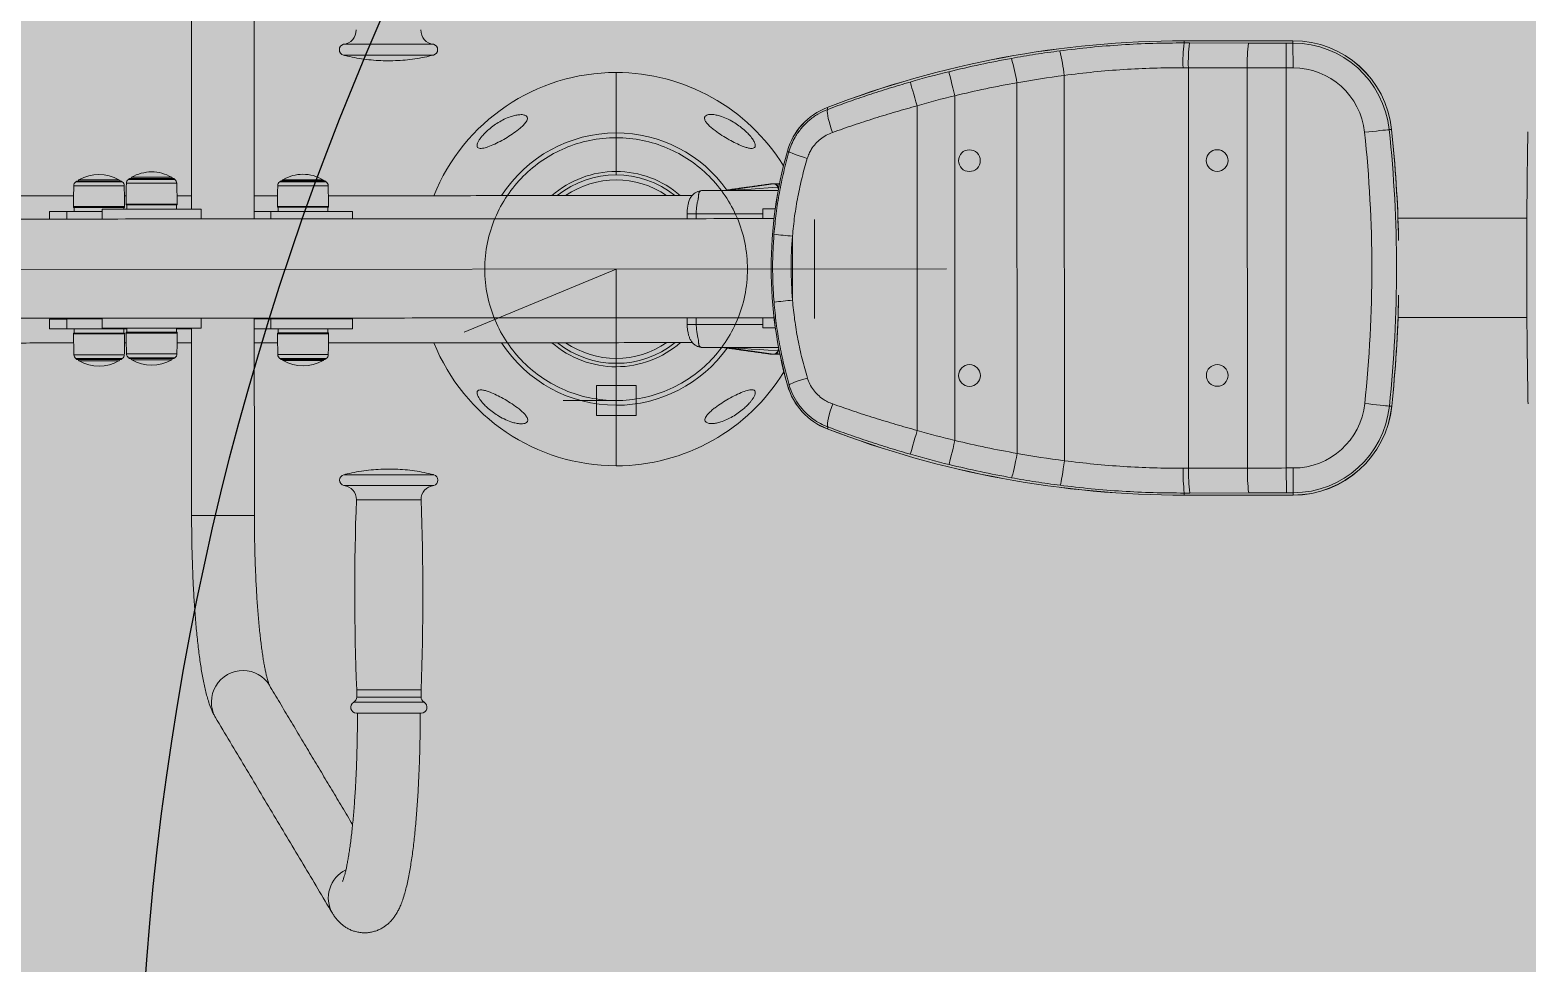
# Model space of a CAD drawing. Header units: millimetres. Extents: x 7964926 to 16080295, y -6277184 to -2986664.
# Drawn here: x 8009115 to 8010021, y -3081077 to -3080512 of the extents above; entities that cross this region are included whole.
import ezdxf

# ---------------------------------------------------------------- set-up
doc = ezdxf.new("R2010")
doc.units = ezdxf.units.MM
doc.header["$LTSCALE"] = 2000
doc.header["$MEASUREMENT"] = 0
doc.linetypes.add('160531_SATTVA BANDAPURA_base PLAN$0$160531_SATTVA BANDAPURA_base PLAN$0$CENTERX2', pattern=[20.32, 12.7, -2.54, 2.54, -2.54])
doc.linetypes.add('160531_SATTVA BANDAPURA_base PLAN$0$160531_SATTVA BANDAPURA_base PLAN$0$PHANTOM', pattern=[63.5, 31.75, -6.35, 6.35, -6.35, 6.35, -6.35])
doc.layers.add('L - paving', color=9, linetype='Continuous', lineweight=5)
doc.layers.add('L-HATCH', color=8, linetype='Continuous', lineweight=5)
doc.layers.add('L - proposed trees', color=74, linetype='Continuous')

# ---------------------------------------------------------------- blocks, each defined once
blk = doc.blocks.new('tree14 pp')
at = {"layer": 'L - proposed trees', "ltscale": 2000}
blk.add_circle((-1172.82, 1330.71), 1275.3, dxfattribs=at)
blk = doc.blocks.new('gym')
at = {"linetype": 'Continuous', "lineweight": 15}
for p, q in [((-2732.55, 136.54), (-2666.61, 136.58)), ((-2666.61, 136.54), (-2732.55, 136.5)), ((-2732.55, 136.5), (-2732.55, 136.54)), ((-2732.55, 135.22), (-2732.55, 136.5)), ((-2666.61, 136.54), (-2666.61, 136.58)), ((-2666.61, 135.11), (-2666.61, 136.54)), ((-3186.93, 134.42), (-3241.37, 134.39)), ((-3241.36, 127.83), (-3186.93, 127.86)), ((-2729.23, 135.21), (-2693.58, 135.13)), ((-2670.78, 135.11), (-2666.61, 135.11)), ((-2670.78, 135.11), (-2670.77, 120.14)), ((-2666.61, 135.11), (-2666.6, 120.14)), ((-2729.93, 120.24), (-2729.79, -122.19)), ((-2694.28, 120.16), (-2729.93, 120.24)), ((-2694.14, -122.07), (-2694.28, 120.16)), ((-2670.77, 120.14), (-2670.64, -122.02)), ((-2666.6, 120.14), (-2670.77, 120.14)), ((-3076.39, 80.72), (-3076.41, 117.34)), ((-3076.39, 80.72), (-3076.41, 117.34)), ((-2833.75, 111.13), (-2833.62, -113.2)), ((-2805.02, -117.61), (-2805.15, 115.58)), ((-2871.24, -105.38), (-2871.36, 103.27)), ((-2948.2, 95.02), (-2948.62, 96.12)), ((-2894.18, 97.18), (-2894.07, -99.31)), ((-2608.36, 82.73), (-2606.94, 82.88)), ((-2606.94, 82.88), (-2606.9, 82.89)), ((-3076.38, 57.42), (-3076.39, 80.72)), ((-3076.38, 57.42), (-3076.39, 80.72)), ((-2971.72, 69.43), (-2972.67, 69.7)), ((-3076.38, 57.42), (-3076.38, 55.34)), ((-3076.38, 55.34), (-3076.38, 57.42)), ((-3383.56, 48.76), (-3404.68, 48.74)), ((-3403.44, 51.13), (-3375.38, 51.14)), ((-3376.03, 51.59), (-3402.79, 51.58)), ((-3376.31, 51.68), (-3402.51, 51.66)), ((-3401.52, 52.38), (-3377.3, 52.39)), ((-3374.13, 48.76), (-3383.56, 48.76)), ((-3342.3, 50.28), (-3372.84, 50.26)), ((-3371.6, 52.65), (-3357.57, 52.65)), ((-3357.57, 53.1), (-3370.95, 53.1)), ((-3344.47, 53.2), (-3370.67, 53.18)), ((-3369.68, 53.9), (-3357.57, 53.9)), ((-3357.57, 53.9), (-3345.47, 53.91)), ((-3344.19, 53.11), (-3357.57, 53.1)), ((-3357.57, 52.65), (-3343.54, 52.66)), ((-3250.67, 48.83), (-3281.22, 48.81)), ((-3279.97, 51.2), (-3265.95, 51.21)), ((-3265.95, 51.65), (-3279.33, 51.65)), ((-3252.84, 51.75), (-3279.05, 51.73)), ((-3278.05, 52.45), (-3265.95, 52.45)), ((-3265.95, 52.45), (-3253.84, 52.46)), ((-3252.57, 51.66), (-3265.95, 51.65)), ((-3265.95, 51.21), (-3251.92, 51.21)), ((-3024.1, 45.87), (-2978.24, 45.89)), ((-3011.27, 45.91), (-3009.48, 45.91)), ((-3009.48, 45.91), (-2981.17, 49.85)), ((-2981.17, 49.85), (-2982.96, 49.85)), ((-2982.42, 49.89), (-2980.63, 49.89)), ((-2980.63, 49.89), (-2978.8, 49.89)), ((-2978.8, 49.89), (-2977.47, 49.89)), ((-2978.09, 47.89), (-2977.94, 47.51)), ((-2978.09, 47.89), (-2977.87, 47.89)), ((-3373.05, 37.68), (-3342.07, 37.69)), ((-3372.56, 37.17), (-3342.56, 37.18)), ((-3106.96, 42.82), (-3111.99, 42.82)), ((-3040.75, 42.86), (-3045.78, 42.85)), ((-3419.4, 33.14), (-3408.83, 33.15)), ((-3408.83, 33.15), (-3387.56, 33.16)), ((-3408.83, 33.15), (-3408.83, 28.65)), ((-3404.89, 36.16), (-3383.47, 36.17)), ((-3404.4, 35.65), (-3374.4, 35.67)), ((-3387.56, 34.66), (-3327.56, 34.69)), ((-3387.56, 34.66), (-3387.56, 28.66)), ((-3387.56, 28.66), (-3327.55, 28.69)), ((-3383.47, 36.17), (-3373.91, 36.18)), ((-3327.56, 34.69), (-3327.55, 28.69)), ((-3295.44, 33.21), (-3285.36, 33.22)), ((-3285.36, 33.22), (-3235.93, 33.24)), ((-3285.36, 33.22), (-3285.36, 28.72)), ((-3281.43, 36.23), (-3250.44, 36.25)), ((-3280.94, 35.72), (-3250.94, 35.74)), ((-2987.52, 31.88), (-3027.88, 31.86)), ((-2987.52, 34.88), (-2980.01, 34.89)), ((-2987.52, 34.88), (-2987.51, 28.88)), ((-2987.51, 28.88), (-2980.78, 28.89)), ((-2524.93, 29.14), (-2603.03, 29.1)), ((-2969.61, -20.52), (-2969.63, 18.3)), ((-3419.37, -31.87), (-3408.79, -31.86)), ((-3408.79, -31.86), (-3387.53, -31.85)), ((-3408.79, -31.86), (-3408.79, -37.86)), ((-3387.53, -31.35), (-3327.52, -31.31)), ((-3387.53, -31.35), (-3387.52, -37.35)), ((-3327.52, -31.31), (-3327.52, -37.32)), ((-3295.4, -31.8), (-3285.33, -31.79)), ((-3285.33, -31.79), (-3235.9, -31.76)), ((-3285.33, -31.79), (-3285.32, -37.79)), ((-3027.85, -35.15), (-2987.48, -35.12)), ((-2987.48, -31.12), (-2987.48, -37.12)), ((-2987.48, -31.12), (-2980.74, -31.12)), ((-2603, -30.91), (-2524.96, -30.86)), ((-3419.36, -37.87), (-3408.79, -37.86)), ((-3408.79, -37.86), (-3372.52, -37.84)), ((-3389.36, -40.86), (-3404.85, -40.87)), ((-3374.36, -40.34), (-3404.36, -40.36)), ((-3373.86, -40.85), (-3389.36, -40.86)), ((-3387.52, -37.35), (-3327.52, -37.32)), ((-3357.52, -40.34), (-3373.01, -40.35)), ((-3342.52, -39.82), (-3372.52, -39.84)), ((-3342.03, -40.33), (-3357.52, -40.34)), ((-3342.52, -37.82), (-3333.4, -37.82)), ((-3295.4, -37.8), (-3285.32, -37.79)), ((-3285.32, -37.79), (-3235.89, -37.76)), ((-3265.89, -40.79), (-3281.39, -40.8)), ((-3250.89, -40.27), (-3280.9, -40.29)), ((-3250.4, -40.78), (-3265.89, -40.79)), ((-2987.48, -37.12), (-2979.97, -37.12)), ((-3404.62, -53.45), (-3389.35, -53.45)), ((-3389.35, -53.45), (-3374.08, -53.44)), ((-3372.78, -52.94), (-3357.51, -52.93)), ((-3357.51, -52.93), (-3342.24, -52.92)), ((-3281.16, -53.38), (-3265.89, -53.38)), ((-3265.89, -53.38), (-3250.61, -53.37)), ((-3111.94, -46.19), (-3106.91, -46.19)), ((-3045.73, -46.16), (-3040.7, -46.15)), ((-2978, -49.12), (-3024.05, -49.15)), ((-3009.42, -49.17), (-3011.22, -49.18)), ((-2981.11, -53.08), (-3009.42, -49.17)), ((-2982.9, -53.09), (-2981.11, -53.08)), ((-2980.57, -53.12), (-2982.36, -53.12)), ((-2978.74, -53.12), (-2980.57, -53.12)), ((-2977.21, -53.12), (-2978.74, -53.12)), ((-2977.62, -51.12), (-2978.03, -51.12)), ((-3375.32, -55.82), (-3403.38, -55.84)), ((-3402.73, -56.28), (-3375.97, -56.27)), ((-3402.45, -56.37), (-3376.25, -56.35)), ((-3377.24, -57.07), (-3401.45, -57.08)), ((-3343.48, -55.3), (-3371.54, -55.32)), ((-3370.89, -55.77), (-3344.13, -55.75)), ((-3370.61, -55.85), (-3344.41, -55.84)), ((-3345.4, -56.55), (-3369.61, -56.57)), ((-3251.86, -55.75), (-3279.91, -55.77)), ((-3279.27, -56.22), (-3252.5, -56.2)), ((-3278.99, -56.3), (-3252.78, -56.29)), ((-3253.78, -57), (-3277.99, -57.01)), ((-3076.31, -58.68), (-3076.31, -60.76)), ((-3076.31, -60.76), (-3076.31, -58.68)), ((-3076.31, -60.76), (-3076.3, -84.06)), ((-3076.31, -60.76), (-3076.3, -84.06)), ((-2971.64, -71.65), (-2972.59, -71.93)), ((-3076.3, -84.06), (-3076.28, -120.68)), ((-3076.3, -84.06), (-3076.28, -120.68)), ((-2608.26, -84.55), (-2606.84, -84.69)), ((-2606.81, -84.7), (-2606.84, -84.69)), ((-2948.09, -97.22), (-2948.51, -98.31)), ((-3190.57, -126.07), (-3241.22, -126.1)), ((-3186.78, -126.07), (-3190.57, -126.07)), ((-2729.79, -122.19), (-2694.14, -122.07)), ((-2670.63, -136.99), (-2670.64, -122.02)), ((-2670.64, -122.02), (-2666.46, -122.02)), ((-2666.45, -136.99), (-2666.46, -122.02)), ((-3241.22, -132.66), (-3190.56, -132.63)), ((-3190.56, -132.63), (-3186.78, -132.63)), ((-3194.4, -141.31), (-3233.59, -141.33)), ((-2732.39, -137.17), (-2732.39, -138.45)), ((-2732.39, -138.45), (-2666.45, -138.42)), ((-2732.39, -138.49), (-2732.39, -138.45)), ((-2666.45, -138.45), (-2732.39, -138.49)), ((-2693.43, -137.04), (-2729.08, -137.16)), ((-2666.45, -136.99), (-2670.63, -136.99)), ((-2666.45, -136.99), (-2666.45, -138.42)), ((-2666.45, -138.45), (-2666.45, -138.42)), ((-3333.34, -150.83), (-3311.89, -150.82)), ((-3311.89, -150.82), (-3295.34, -150.81)), ((-3223.83, -256.22), (-3233.41, -256.22)), ((-3233.4, -260.64), (-3194.45, -260.62)), ((-3194.45, -256.2), (-3223.83, -256.22)), ((-3195.61, -263.74), (-3235.2, -263.76)), ((-3197.13, -270.43), (-3233.55, -270.45)), ((-3233.52, -270.45), (-3194.32, -270.43)), ((-3194.29, -270.43), (-3197.13, -270.43)), ((-3192.65, -263.74), (-3195.61, -263.74))]:
    blk.add_line(p, q, dxfattribs=at)
at = {"linetype": 'Continuous'}
for p, q in [((-2956.35, 28.4), (-2956.31, -31.61)), ((-3076.34, -1.67), (-3168.26, -39.8)), ((-3064.3, -72.17), (-3088.31, -72.18)), ((-3088.3, -90.19), (-3088.31, -72.18)), ((-3064.29, -90.17), (-3064.3, -72.17)), ((-3064.29, -90.17), (-3088.3, -90.19))]:
    blk.add_line(p, q, dxfattribs=at)
at = {"linetype": '160531_SATTVA BANDAPURA_base PLAN$0$160531_SATTVA BANDAPURA_base PLAN$0$PHANTOM', "lineweight": 0}
blk.add_line((-2876.32, -1.56), (-4476.5, -2.46), dxfattribs=at)
at = {"linetype": '160531_SATTVA BANDAPURA_base PLAN$0$160531_SATTVA BANDAPURA_base PLAN$0$CENTERX2'}
for p, q in [((-3076.34, -1.67), (-3076.29, -106.02)), ((-3076.3, -81.18), (-3108.36, -81.2))]:
    blk.add_line(p, q, dxfattribs=at)
at = {"linetype": 'Continuous', "lineweight": 15, "flags": 128}
for points in [[(-2894.18, 97.18), (-2894.88, 99.58), (-2895.55, 101.92), (-2896.19, 104.13), (-2896.77, 106.14), (-2897.28, 107.9), (-2897.7, 109.36), (-2898.02, 110.47), (-2898.24, 111.21), (-2898.34, 111.56)], [(-2871.36, 103.27), (-2871.95, 105.71), (-2872.53, 108.07), (-2873.08, 110.3), (-2873.58, 112.33), (-2874.02, 114.11), (-2874.38, 115.58), (-2874.66, 116.71), (-2874.84, 117.46), (-2874.93, 117.81)], [(-2945.36, 81.06), (-2946.15, 83.31), (-2946.85, 85.51), (-2947.45, 87.59), (-2947.93, 89.51), (-2948.27, 91.2), (-2948.47, 92.63), (-2948.53, 93.77), (-2948.44, 94.57), (-2948.2, 95.02)], [(-2608.36, 82.73), (-2608.72, 82.7), (-2609.49, 82.61), (-2610.64, 82.49), (-2612.15, 82.33), (-2613.97, 82.14), (-2616.05, 81.92), (-2618.33, 81.68), (-2620.76, 81.42), (-2623.25, 81.16)], [(-2960.63, 65.36), (-2962.85, 66.04), (-2964.92, 66.71), (-2966.8, 67.34), (-2968.42, 67.91), (-2969.76, 68.42), (-2970.77, 68.85), (-2971.43, 69.19), (-2971.72, 69.43)], [(-2977.74, -50.47), (-2977.86, -50.7), (-2978.03, -51.12)], [(-2960.55, -67.57), (-2962.77, -68.25), (-2964.84, -68.92), (-2966.72, -69.55), (-2968.34, -70.13), (-2969.68, -70.64), (-2970.69, -71.07), (-2971.35, -71.42), (-2971.64, -71.65)], [(-2945.27, -83.25), (-2946.05, -85.51), (-2946.75, -87.7), (-2947.35, -89.79), (-2947.82, -91.7), (-2948.17, -93.4), (-2948.37, -94.83), (-2948.42, -95.96), (-2948.33, -96.76), (-2948.09, -97.22)], [(-2608.26, -84.55), (-2608.62, -84.51), (-2609.39, -84.43), (-2610.55, -84.31), (-2612.06, -84.15), (-2613.88, -83.96), (-2615.96, -83.74), (-2618.24, -83.5), (-2620.66, -83.25), (-2623.15, -82.99)], [(-2894.07, -99.31), (-2894.76, -101.72), (-2895.44, -104.06), (-2896.07, -106.26), (-2896.65, -108.28), (-2897.15, -110.03), (-2897.57, -111.49), (-2897.89, -112.61), (-2898.11, -113.35), (-2898.21, -113.7)], [(-2871.24, -105.38), (-2871.83, -107.81), (-2872.41, -110.18), (-2872.96, -112.41), (-2873.45, -114.44), (-2873.89, -116.22), (-2874.25, -117.69), (-2874.52, -118.82), (-2874.71, -119.57), (-2874.79, -119.93)], [(-2833.62, -113.2), (-2834.08, -115.68), (-2834.54, -118.08), (-2835, -120.35), (-2835.43, -122.42), (-2835.84, -124.23), (-2836.2, -125.72), (-2836.51, -126.85), (-2836.76, -127.6), (-2836.94, -127.94)], [(-2805.02, -117.61), (-2805.35, -120.1), (-2805.69, -122.53), (-2806.03, -124.81), (-2806.36, -126.89), (-2806.68, -128.71), (-2806.97, -130.21), (-2807.22, -131.36), (-2807.43, -132.12), (-2807.59, -132.47)]]:
    blk.add_lwpolyline(points, dxfattribs=at)
at = {"linetype": '160531_SATTVA BANDAPURA_base PLAN$0$160531_SATTVA BANDAPURA_base PLAN$0$CENTERX2'}
blk.add_circle((-3076.34, -1.67), 79.51, dxfattribs=at)
at = {"linetype": 'Continuous'}
for centre in [(-2862.52, 63.96), (-2712.5, 64.04), (-2862.45, -66.06), (-2712.43, -65.97)]:
    blk.add_circle(centre, 6.58, dxfattribs=at)
at = {"linetype": 'Continuous', "lineweight": 15}
for centre, radius, start, end in [((-3242.14, 142.75), 8.4, 275.27826, 2.1672), ((-3186.17, 142.78), 8.4, 177.89734, 264.78628), ((-2732.21, -463.53), 600.07, 90.03227, 111.1415), ((-2732.21, -463.53), 600.03, 90.03227, 111.1415), ((-2666.57, 76.57), 60.01, 6.04387, 90.03227), ((-2666.57, 76.57), 59.97, 6.04387, 90.03227), ((-3240.53, 131.11), 3.38, 104.40489, 255.65965), ((-3187.77, 131.14), 3.38, 284.40489, 75.65965), ((-2901.35, 106.43), 96.63, 5.43196, 14.38155), ((-2629.18, 123.33), 104.05, 173.43854, 181.69892), ((-2634.82, 123.32), 95.16, 172.81824, 181.85347), ((-2599.19, 123.24), 95.14, 172.81728, 181.85444), ((-2666.57, 76.57), 58.54, 6.04387, 90.03227), ((-2930.36, 97.07), 97.62, 8.28296, 17.16171), ((-2666.57, 76.57), 43.57, 6.04387, 90.03227), ((-3076.34, -1.67), 119.01, 90.03227, 158.07287), ((-3076.34, -1.67), 119.01, 31.66817, 90.03227), ((-2732.21, -463.53), 598.61, 103.79318, 106.1125), ((-2732.21, -463.53), 583.63, 103.79318, 106.1125), ((-2934.21, 58.84), 40, 111.1415, 164.2269), ((-2934.21, 58.84), 39.97, 111.1415, 164.2269), ((-2942.05, 98.68), 7.05, 201.0406, 201.34371), ((-3402.55, -1.35), 798.63, 354.02068, 6.04387), ((-3402.55, -1.35), 800.05, 1.21206, 6.04387), ((-3402.55, -1.35), 800.09, 1.32907, 6.04387), ((-3076.34, -1.67), 82.39, 90.03227, 147.33846), ((-3076.34, -1.67), 82.39, 35.52744, 90.03227), ((-3402.55, -1.35), 783.65, 354.02068, 6.04387), ((-2722.47, -0.97), 260.03, 164.2269, 195.83764), ((-2722.47, -0.97), 259.99, 164.2269, 195.83764), ((-2963.71, 101.55), 33.08, 254.21152, 254.27622), ((-3389.4, 31.66), 24, 59.7442, 120.32034), ((-3357.56, 33.18), 24, 90.03227, 120.32034), ((-3357.56, 33.18), 24, 59.7442, 90.03227), ((-3265.93, 31.73), 24, 90.03227, 120.32034), ((-3265.93, 31.73), 24, 59.7442, 90.03227), ((-3076.34, -1.67), 59.09, 90.03227, 131.16624), ((-3076.34, -1.67), 57.01, 51.35714, 128.7074), ((-3076.34, -1.67), 59.09, 48.8983, 90.03227), ((-3401.68, 48.69), 3, 125.79123, 179.03227), ((-3389.4, 31.66), 24, 123.91168, 125.79123), ((-3402.51, 51.16), 0.5, 90.03227, 123.91168), ((-3401.01, 51.51), 1, 120.32034, 171.43525), ((-3377.81, 51.53), 1, 8.62929, 59.7442), ((-3376.31, 51.18), 0.5, 56.15286, 90.03227), ((-3389.4, 31.66), 24, 54.27331, 56.15286), ((-3377.13, 48.71), 3, 1.03227, 54.27331), ((-3369.84, 50.21), 3, 125.79123, 179.03227), ((-3357.56, 33.18), 24, 123.91168, 125.79123), ((-3370.67, 52.68), 0.5, 90.03227, 123.91168), ((-3369.17, 53.03), 1, 120.32034, 171.43525), ((-3345.97, 53.05), 1, 8.62929, 59.7442), ((-3344.47, 52.7), 0.5, 56.15286, 90.03227), ((-3357.56, 33.18), 24, 54.27331, 56.15286), ((-3345.3, 50.23), 3, 1.03227, 54.27331), ((-3278.22, 48.76), 3, 125.79123, 179.03227), ((-3265.93, 31.73), 24, 123.91168, 125.79123), ((-3279.05, 51.23), 0.5, 90.03227, 123.91168), ((-3277.55, 51.58), 1, 120.32034, 171.43525), ((-3254.34, 51.6), 1, 8.62929, 59.7442), ((-3252.84, 51.25), 0.5, 56.15286, 90.03227), ((-3265.93, 31.73), 24, 54.27331, 56.15286), ((-3253.67, 48.78), 3, 1.03227, 54.27331), ((-3076.34, -1.67), 54.01, 55.527, 124.53754), ((-3010.02, 49.79), 3.92, 270.04409, 277.94493), ((-3009.48, 43.48), 2.43, 83.4895, 90.02565), ((-3009, 46.79), 0.916, 257.60438, 269.99029), ((-2980.62, 45.97), 3.92, 90.04448, 97.94454), ((-2981.27, 47.03), 2.82, 17.34456, 87.88344), ((-2980.72, 47.16), 2.73, 15.5079, 88.08726), ((-2978.81, 47.4), 2.49, 59.45964, 89.80103), ((-2975.64, 48.8), 3.08, 197.51606, 218.36532), ((-3372.55, 37.67), 0.5, 179.03227, 270.03227), ((-3342.57, 37.68), 0.5, 270.03227, 1.03227), ((-3404.39, 36.15), 0.5, 179.03227, 270.03227), ((-3374.41, 36.17), 0.5, 270.03227, 1.03227), ((-3280.93, 36.22), 0.5, 179.03227, 270.03227), ((-3250.94, 36.24), 0.5, 270.03227, 1.03227), ((-2960.22, 160.02), 142.03, 261.67619, 266.20135), ((-3402.55, -1.35), 800.05, 354.02068, 358.85248), ((-2960.04, -162.23), 142.03, 93.86319, 98.38836), ((-3402.55, -1.35), 800.09, 354.02068, 358.73547), ((-3404.35, -40.86), 0.5, 90.03227, 181.03227), ((-3374.36, -40.84), 0.5, 359.03227, 90.03227), ((-3372.51, -40.34), 0.5, 90.03227, 181.03227), ((-3342.53, -40.32), 0.5, 359.03227, 90.03227), ((-3280.89, -40.79), 0.5, 90.03227, 181.03227), ((-3250.9, -40.77), 0.5, 359.03227, 90.03227), ((-3401.62, -53.4), 3, 181.03227, 234.27331), ((-3377.08, -53.39), 3, 305.79123, 359.03227), ((-3369.78, -52.88), 3, 181.03227, 234.27331), ((-3345.24, -52.87), 3, 305.79123, 359.03227), ((-3278.16, -53.33), 3, 181.03227, 234.27331), ((-3253.61, -53.32), 3, 305.79123, 359.03227), ((-3076.34, -1.67), 119.01, 201.99168, 270.03227), ((-3076.34, -1.67), 82.39, 212.72608, 270.03227), ((-3076.34, -1.67), 59.09, 228.8983, 270.03227), ((-3076.34, -1.67), 57.01, 231.35714, 308.7074), ((-3076.34, -1.67), 54.01, 235.527, 304.53754), ((-3076.34, -1.67), 59.09, 270.03227, 311.16624), ((-3076.34, -1.67), 82.39, 270.03227, 324.5371), ((-3009.96, -53.06), 3.92, 82.11961, 90.02045), ((-3009.42, -46.74), 2.43, 270.0389, 276.57505), ((-3008.95, -50.05), 0.916, 90.07425, 102.46016), ((-2981.21, -50.27), 2.82, 272.1811, 342.71998), ((-2980.57, -49.2), 3.92, 262.12, 270.02006), ((-2980.66, -50.39), 2.73, 271.97728, 344.55664), ((-2978.75, -50.62), 2.5, 270.31312, 305.3396), ((-2975.63, -52), 3.03, 137.00061, 162.72128), ((-3389.36, -36.35), 24, 234.27331, 236.15286), ((-3402.45, -55.87), 0.5, 236.15286, 270.03227), ((-3400.95, -56.22), 1, 188.62929, 239.7442), ((-3389.36, -36.35), 24, 239.7442, 300.32034), ((-3377.75, -56.21), 1, 300.32034, 351.43525), ((-3376.25, -55.85), 0.5, 270.03227, 303.91168), ((-3389.36, -36.35), 24, 303.91168, 305.79123), ((-3357.52, -35.83), 24, 234.27331, 236.15286), ((-3370.61, -55.35), 0.5, 236.15286, 270.03227), ((-3369.11, -55.7), 1, 188.62929, 239.7442), ((-3357.52, -35.83), 24, 239.7442, 300.32034), ((-3345.91, -55.69), 1, 300.32034, 351.43525), ((-3344.41, -55.34), 0.5, 270.03227, 303.91168), ((-3357.52, -35.83), 24, 303.91168, 305.79123), ((-3265.9, -36.28), 24, 234.27331, 236.15286), ((-3278.99, -55.8), 0.5, 236.15286, 270.03227), ((-3277.49, -56.15), 1, 188.62929, 239.7442), ((-3265.9, -36.28), 24, 239.7442, 300.32034), ((-3254.28, -56.14), 1, 300.32034, 351.43525), ((-3252.78, -55.79), 0.5, 270.03227, 303.91168), ((-3265.9, -36.28), 24, 303.91168, 305.79123), ((-3076.34, -1.67), 119.01, 270.03227, 328.5583), ((-2963.59, -103.76), 33.08, 105.78833, 105.85302), ((-2934.14, -61.02), 40, 195.83764, 248.92304), ((-2934.14, -61.02), 39.97, 195.83764, 248.92304), ((-2666.49, -78.45), 43.57, 270.03227, 354.02068), ((-2666.49, -78.45), 58.54, 270.03227, 354.02068), ((-2666.49, -78.45), 59.97, 270.03227, 354.02068), ((-2666.49, -78.45), 60.01, 270.03227, 354.02068), ((-2941.94, -100.87), 7.05, 158.72083, 159.02394), ((-2732.73, 461.58), 600.07, 248.92304, 270.03227), ((-2732.73, 461.58), 600.03, 248.92304, 270.03227), ((-2732.73, 461.58), 583.63, 253.95204, 256.27136), ((-2732.73, 461.58), 598.61, 253.95204, 256.27136), ((-3240.38, -129.38), 3.38, 104.40489, 255.65965), ((-3187.62, -129.35), 3.38, 284.40489, 75.65965), ((-2636.11, -125.48), 96.99, 178.0644, 186.92723), ((-2634.68, -125.16), 95.16, 178.21107, 187.2463), ((-2599.05, -125.04), 95.14, 178.21012, 187.24724), ((-3241.98, -141.02), 8.4, 357.89734, 84.78628), ((-3186.01, -140.99), 8.4, 95.27826, 182.1672), ((-1732.48, -196.44), 1502.11, 177.89734, 182.28078), ((-4695.44, -198.11), 1502.11, 357.78376, 2.1672), ((-3302.36, -263.67), 19, 89.19721, 209.41443), ((-3301.94, -262.97), 18.3, 31.1679, 90.47186), ((-3237, -260.65), 3.6, 300.08751, 0.03227), ((-3190.85, -260.62), 3.6, 180.03227, 239.97703), ((-3233.4, -266.87), 3.59, 120.08751, 267.65385), ((-3233.52, -269.85), 0.6, 267.65385, 270.03227), ((-3194.32, -269.83), 0.6, 270.03227, 272.41069), ((-3194.44, -266.85), 3.59, 272.41069, 59.97703), ((-3231.8, -382.14), 18.78, 115.98371, 209.86276)]:
    blk.add_arc(centre, radius, start, end, dxfattribs=at)
for centre, major_axis, ratio, start_param, end_param in [((-2767.52, 85.39), (-815.09, -0.46), 0.061163, 4.665365, 4.669431), ((-2670.8, 164.78), (-485.06, -0.27), 0.061163, 1.523772, 1.570796), ((-2767.51, 70.42), (-800.09, -0.45), 0.062309, 4.665365, 4.669431), ((-2670.79, 149.81), (-500.06, -0.28), 0.059328, 1.523772, 1.570796), ((-2729.82, -463.53), (-583.98, -0.33), 0.999996, 4.841173, 4.890744), ((-2966.43, 48.9), (-43.36, -3.01), 0.004269, 0.164795, 1.286522), ((-2730.06, -0.97), (-240.34, -0.14), 0.999874, 6.202323, 6.364047), ((-2966.37, -52.11), (-43.36, 2.96), 0.004269, 4.996664, 6.11839), ((-2730.34, 461.58), (-583.98, -0.33), 0.999996, 1.392441, 1.442013), ((-2767.43, -72.41), (-800.09, -0.45), 0.062309, 1.613754, 1.61782), ((-2670.62, -151.69), (-500.06, -0.28), 0.059328, 4.712389, 4.759413), ((-2767.42, -87.39), (-815.09, -0.46), 0.061163, 1.613754, 1.61782), ((-2670.61, -166.66), (-485.06, -0.27), 0.061163, 4.712389, 4.759413)]:
    blk.add_ellipse(centre, major_axis=major_axis, ratio=ratio, start_param=start_param, end_param=end_param, dxfattribs=at)
for points in [[(-3333.51, 149.2), (-3333.45, 34.69)], [(-3295.44, 28.71), (-3295.51, 149.22)], [(-3404.68, 48.74), (-3404.89, 36.16)], [(-3373.91, 36.18), (-3374.13, 48.76)], [(-3372.84, 50.26), (-3373.05, 37.68)], [(-3342.07, 37.69), (-3342.3, 50.28)], [(-3281.22, 48.81), (-3281.43, 36.23)], [(-3250.44, 36.25), (-3250.67, 48.83)], [(-3011.27, 45.91), (-3011.62, 45.89)], [(-2983.29, 49.83), (-3011.6, 45.89)], [(-2982.56, 49.89), (-2982.71, 49.87)], [(-2978.58, 47.88), (-2978.09, 47.89)], [(-3404.78, 42.65), (-3546.38, 42.57)], [(-3372.97, 42.67), (-3374.03, 42.67)], [(-3372.56, 37.17), (-3372.56, 34.67)], [(-3342.56, 34.68), (-3342.56, 37.18)], [(-3333.45, 42.69), (-3342.16, 42.69)], [(-3281.32, 42.72), (-3295.45, 42.71)], [(-3030.37, 42.86), (-3250.56, 42.74)], [(-2980.78, 28.89), (-3565.11, 28.56)], [(-3419.4, 33.14), (-3419.4, 28.64)], [(-3404.4, 35.65), (-3404.4, 33.15)], [(-3374.4, 34.67), (-3374.4, 35.67)], [(-3280.94, 35.72), (-3280.94, 33.22)], [(-3250.93, 33.24), (-3250.94, 35.74)], [(-3235.93, 28.74), (-3235.93, 33.24)], [(-3033.45, 31.86), (-3033.44, 28.86)], [(-3027.88, 31.86), (-3027.88, 28.86)], [(-3565.07, -31.45), (-2980.74, -31.12)], [(-3419.37, -31.87), (-3419.36, -37.87)], [(-3401.86, -31.36), (-3401.86, -31.86)], [(-3295.34, -150.81), (-3295.4, -31.3)], [(-3278.4, -31.29), (-3278.4, -31.79)], [(-3253.4, -31.77), (-3253.4, -31.27)], [(-3235.89, -37.76), (-3235.9, -31.76)], [(-3033.41, -31.15), (-3033.41, -35.2)], [(-3027.85, -31.15), (-3027.85, -35.15)], [(-3404.85, -40.87), (-3404.62, -53.45)], [(-3404.36, -37.86), (-3404.36, -40.36)], [(-3374.36, -40.34), (-3374.36, -37.84)], [(-3374.08, -53.44), (-3373.86, -40.85)], [(-3373.01, -40.35), (-3372.78, -52.94)], [(-3372.52, -37.34), (-3372.52, -39.84)], [(-3342.52, -39.82), (-3342.52, -37.32)], [(-3342.24, -52.92), (-3342.03, -40.33)], [(-3333.4, -37.32), (-3333.34, -150.83)], [(-3281.39, -40.8), (-3281.16, -53.38)], [(-3280.9, -37.79), (-3280.9, -40.29)], [(-3250.89, -40.27), (-3250.89, -37.77)], [(-3250.61, -53.37), (-3250.4, -40.78)], [(-3546.31, -46.44), (-3404.75, -46.36)], [(-3373.96, -46.34), (-3372.9, -46.34)], [(-3342.13, -46.32), (-3333.4, -46.32)], [(-3295.4, -46.3), (-3281.29, -46.29)], [(-3250.49, -46.27), (-3030.13, -46.15)], [(-3025.18, -48.94), (-3024.05, -49.15)], [(-3011.56, -49.15), (-3011.22, -49.18)], [(-3011.55, -49.15), (-2983.23, -53.06)], [(-2983.02, -53.06), (-2982.5, -53.12)], [(-2978.03, -51.12), (-2978.52, -51.1)], [(-3235.89, -337.81), (-3286.29, -253.5)], [(-3233.41, -256.22), (-3233.4, -260.64)], [(-3194.45, -260.62), (-3194.45, -256.2)], [(-3318.91, -273), (-3248.08, -391.48)]]:
    blk.add_open_spline(points, degree=1, dxfattribs=at)
for points, knots in [([(-3241.3, 127.85), (-3240.53, 127.65), (-3237.9, 126.94), (-3233.31, 126.05), (-3227.54, 125.17), (-3221.71, 124.62), (-3215.85, 124.37), (-3209.97, 124.44), (-3204.08, 124.83), (-3198.21, 125.54), (-3192.52, 126.51), (-3188.82, 127.41), (-3187.05, 127.84)], [0, 0, 0, 0, 0.043189, 0.149305, 0.255715, 0.362416, 0.469407, 0.576689, 0.684264, 0.792136, 0.900314, 1, 1, 1, 1]), ([(-2837.08, 125.87), (-2832.21, 126.72), (-2822.45, 128.42), (-2812.65, 129.76), (-2807.74, 130.43)], [0, 0, 0, 0, 0.499846, 1, 1, 1, 1]), ([(-2807.74, 130.43), (-2801.53, 131.18), (-2789.09, 132.68), (-2770.31, 134.14), (-2751.45, 135.08), (-2738.85, 135.17), (-2732.55, 135.22)], [0, 0, 0, 0, 0.249223, 0.498445, 0.749223, 1, 1, 1, 1]), ([(-2874.93, 117.81), (-2868.65, 119.3), (-2856.09, 122.28), (-2843.42, 124.68), (-2837.08, 125.87)], [0, 0, 0, 0, 0.499634, 1, 1, 1, 1]), ([(-2733.18, 120.25), (-2739.17, 120.2), (-2751.16, 120.11), (-2769.17, 119.21), (-2787.19, 117.78), (-2799.16, 116.31), (-2805.15, 115.58)], [0, 0, 0, 0, 0.249187, 0.498374, 0.749187, 1, 1, 1, 1]), ([(-2948.2, 95.02), (-2944.13, 96.53), (-2936, 99.53), (-2923.59, 103.77), (-2911.04, 107.82), (-2902.57, 110.31), (-2898.34, 111.56)], [0, 0, 0, 0, 0.2490507, 0.498098, 0.7490505, 1, 1, 1, 1]), ([(-2833.75, 111.13), (-2840.04, 109.97), (-2852.63, 107.63), (-2865.11, 104.73), (-2871.36, 103.27)], [0, 0, 0, 0, 0.499634, 1, 1, 1, 1]), ([(-3130.53, 90.81), (-3130.34, 90.53), (-3129.95, 89.96), (-3130.11, 88.75), (-3130.89, 87.22), (-3132.32, 85.52), (-3134.23, 83.76), (-3136.85, 81.67), (-3140.26, 79.31), (-3144.5, 76.76), (-3148.82, 74.45), (-3152.91, 72.63), (-3155.98, 71.63), (-3158.01, 71.32), (-3159.36, 71.39), (-3160.35, 71.93), (-3160.68, 73.05), (-3160.32, 74.58), (-3159.51, 76.14), (-3158.49, 77.63), (-3157.21, 79.23), (-3155.54, 81), (-3153.16, 83.19), (-3150.25, 85.45), (-3146.81, 87.66), (-3143.27, 89.48), (-3140, 90.75), (-3137.09, 91.53), (-3134.48, 91.87), (-3132.06, 91.82), (-3131, 91.11), (-3130.53, 90.81)], [0, 0, 0, 0, 0.020147, 0.040398, 0.058496, 0.089266, 0.117335, 0.145473, 0.199147, 0.252901, 0.310279, 0.367541, 0.417036, 0.442169, 0.467219, 0.494257, 0.521474, 0.545557, 0.570025, 0.589714, 0.609438, 0.639412, 0.669442, 0.715298, 0.761219, 0.808974, 0.856724, 0.892204, 0.92764, 0.968361, 1, 1, 1, 1]), ([(-3022.61, 90.62), (-3022.29, 90.95), (-3021.73, 91.53), (-3020.4, 91.86), (-3018.73, 92), (-3016.49, 91.79), (-3013.27, 91.03), (-3009.51, 89.61), (-3005.59, 87.55), (-3002.04, 85.2), (-2999.31, 83.03), (-2997.12, 80.99), (-2995.19, 78.95), (-2993.48, 76.73), (-2992.32, 74.51), (-2992.02, 72.9), (-2992.46, 71.89), (-2993.35, 71.45), (-2994.44, 71.36), (-2995.86, 71.5), (-2997.71, 71.96), (-3000.47, 72.94), (-3003.91, 74.48), (-3008.06, 76.67), (-3012.3, 79.19), (-3015.86, 81.63), (-3018.59, 83.77), (-3020.44, 85.47), (-3021.96, 87.22), (-3022.82, 88.8), (-3022.93, 89.95), (-3022.71, 90.42), (-3022.61, 90.62)], [0, 0, 0, 0, 0.026944, 0.04749, 0.068085, 0.10572, 0.143432, 0.199258, 0.255094, 0.298993, 0.34283, 0.369477, 0.396089, 0.434807, 0.463239, 0.491888, 0.516166, 0.540527, 0.560447, 0.580403, 0.612203, 0.644068, 0.696646, 0.749305, 0.804839, 0.860291, 0.88923, 0.918094, 0.943582, 0.969332, 0.987453, 1, 1, 1, 1]), ([(-2971.72, 69.43), (-2971.23, 70.95), (-2970.24, 73.99), (-2967.79, 78.8), (-2964.34, 83.77), (-2959.68, 88.44), (-2954.28, 92.36), (-2950.25, 94.13), (-2948.2, 95.02)], [0, 0, 0, 0, 0.131973, 0.266026, 0.446975, 0.633317, 0.814017, 1, 1, 1, 1]), ([(-2894.18, 97.18), (-2898.49, 95.97), (-2907.11, 93.56), (-2919.95, 89.62), (-2932.73, 85.48), (-2941.15, 82.53), (-2945.36, 81.06)], [0, 0, 0, 0, 0.248998, 0.498, 0.748999, 1, 1, 1, 1]), ([(-2945.36, 81.06), (-2946.64, 80.53), (-2949.24, 79.47), (-2952.72, 77.11), (-2955.78, 74.22), (-2958.03, 71.19), (-2959.65, 68.19), (-2960.3, 66.31), (-2960.63, 65.36)], [0, 0, 0, 0, 0.183671, 0.372316, 0.552864, 0.738803, 0.86829, 1, 1, 1, 1]), ([(-2524.42, 81.49), (-2524.46, 78.73), (-2524.6, 70.74), (-2524.79, 57.49), (-2524.95, 41.74), (-2525.07, 25.97), (-2525.12, 10.18), (-2525.12, -5.6), (-2525.07, -21.39), (-2524.96, -37.16), (-2524.8, -52.93), (-2524.59, -68.28), (-2524.41, -78.36), (-2524.32, -83.2)], [0, 0, 0, 0, 0.050356, 0.146036, 0.241715, 0.337392, 0.43307, 0.528746, 0.624423, 0.7201, 0.815777, 0.911455, 1, 1, 1, 1]), ([(-2980.79, 19.49), (-2980.39, 23.69), (-2979.59, 32.09), (-2977.6, 44.63), (-2975.06, 57.11), (-2972.83, 65.32), (-2971.72, 69.43)], [0, 0, 0, 0, 0.248711, 0.497424, 0.748711, 1, 1, 1, 1]), ([(-2960.63, 65.36), (-2961.72, 61.54), (-2963.9, 53.9), (-2966.43, 42.18), (-2968.43, 30.32), (-2969.23, 22.31), (-2969.63, 18.3)], [0, 0, 0, 0, 0.24859, 0.497177, 0.74859, 1, 1, 1, 1]), ([(-3025.23, 45.66), (-3025.82, 45.55), (-3026.95, 45.33), (-3028.47, 44.56), (-3029.71, 43.62), (-3030.91, 42.33), (-3031.81, 40.84), (-3032.35, 39.36), (-3032.63, 38.19), (-3032.78, 37.3), (-3032.93, 36.41), (-3033.11, 35.42), (-3033.36, 33.92), (-3033.41, 32.64), (-3033.44, 31.86)], [0, 0, 0, 0, 0.100542, 0.194662, 0.28164, 0.360237, 0.488516, 0.573012, 0.625755, 0.689987, 0.730801, 0.78547, 0.869809, 1, 1, 1, 1]), ([(-3025.23, 45.66), (-3025.36, 45.59), (-3025.62, 45.45), (-3025.94, 45.12), (-3026.19, 44.68), (-3026.34, 44.12), (-3026.43, 43.49), (-3026.47, 42.88), (-3026.5, 42.26), (-3026.57, 41.6), (-3026.69, 40.8), (-3026.88, 39.93), (-3027.09, 38.94), (-3027.4, 37.38), (-3027.78, 35.02), (-3027.85, 32.98), (-3027.88, 31.86)], [0, 0, 0, 0, 0.052858, 0.110143, 0.177138, 0.245247, 0.316115, 0.376326, 0.415863, 0.473453, 0.527976, 0.579536, 0.637571, 0.702269, 0.837597, 1, 1, 1, 1]), ([(-3024.1, 45.87), (-3024.31, 45.86), (-3024.74, 45.84), (-3025.07, 45.72), (-3025.23, 45.66)], [0, 0, 0, 0, 0.497167, 1, 1, 1, 1]), ([(-2982.96, 49.85), (-2988.25, 49.12), (-2997.68, 47.8), (-3007.12, 46.49), (-3011.27, 45.91)], [0, 0, 0, 0, 0.56, 1, 1, 1, 1]), ([(-2982.42, 49.89), (-2982.47, 49.89), (-2982.65, 49.87), (-2982.83, 49.86), (-2982.96, 49.85)], [0, 0, 0, 0, 0.250913, 1, 1, 1, 1]), ([(-3033.4, 31.86), (-3033.41, 31.86), (-3033.46, 31.86), (-3033.09, 31.86), (-3032.3, 31.86), (-3031.1, 31.86), (-3029.64, 31.86), (-3028.46, 31.86), (-3027.88, 31.86)], [0, 0, 0, 0, 0.070459, 0.262425, 0.45439, 0.643149, 0.825801, 1, 1, 1, 1]), ([(-2980.76, -21.72), (-2981.08, -16.72), (-2981.72, -6.72), (-2981.62, 7.04), (-2981.04, 15.77), (-2980.79, 19.49)], [0, 0, 0, 0, 0.3638881, 0.7291181, 1, 1, 1, 1]), ([(-2971.64, -71.65), (-2972.74, -67.59), (-2974.96, -59.46), (-2977.51, -47.03), (-2979.54, -34.45), (-2980.36, -25.96), (-2980.76, -21.72)], [0, 0, 0, 0, 0.248723, 0.497444, 0.748722, 1, 1, 1, 1]), ([(-2969.61, -20.52), (-2969.21, -24.48), (-2968.41, -32.4), (-2966.41, -44.22), (-2963.88, -55.98), (-2961.66, -63.71), (-2960.55, -67.57)], [0, 0, 0, 0, 0.248571, 0.497144, 0.748571, 1, 1, 1, 1]), ([(-3033.41, -35.15), (-3033.37, -35.96), (-3033.32, -37.38), (-3032.99, -39.19), (-3032.65, -40.83), (-3032.22, -42.48), (-3031.48, -44.27), (-3030.42, -45.96), (-3028.99, -47.41), (-3027.22, -48.51), (-3025.86, -48.8), (-3025.18, -48.94)], [0, 0, 0, 0, 0.138161, 0.2401, 0.31693, 0.422704, 0.531601, 0.644529, 0.761341, 0.8799, 1, 1, 1, 1]), ([(-3033.36, -35.15), (-3033.37, -35.15), (-3033.42, -35.15), (-3033.05, -35.15), (-3032.26, -35.15), (-3031.07, -35.15), (-3029.6, -35.15), (-3028.42, -35.15), (-3027.85, -35.15)], [0, 0, 0, 0, 0.070459, 0.262425, 0.45439, 0.643149, 0.825801, 1, 1, 1, 1]), ([(-3027.85, -35.15), (-3027.81, -36.27), (-3027.76, -37.88), (-3027.49, -39.84), (-3027.27, -41.12), (-3027.03, -42.26), (-3026.81, -43.25), (-3026.63, -44.11), (-3026.52, -44.89), (-3026.45, -45.57), (-3026.41, -46.19), (-3026.37, -46.77), (-3026.31, -47.26), (-3026.21, -47.71), (-3026.07, -48.08), (-3025.86, -48.43), (-3025.57, -48.73), (-3025.31, -48.87), (-3025.18, -48.94)], [0, 0, 0, 0, 0.162876, 0.23454, 0.299634, 0.365369, 0.423402, 0.473934, 0.527126, 0.585026, 0.629979, 0.684983, 0.74721, 0.785367, 0.839404, 0.890573, 0.947139, 1, 1, 1, 1]), ([(-3011.22, -49.18), (-3005.93, -49.91), (-2996.49, -51.21), (-2987.06, -52.51), (-2982.9, -53.09)], [0, 0, 0, 0, 0.56, 1, 1, 1, 1]), ([(-3009.15, -49.16), (-3009.37, -49.15), (-3009.64, -49.14), (-3009.91, -49.14), (-3009.96, -49.14), (-3009.96, -49.14)], [0, 0, 0, 0, 0.825361, 0.977381, 1, 1, 1, 1]), ([(-2982.9, -53.09), (-2982.77, -53.09), (-2982.59, -53.11), (-2982.41, -53.12), (-2982.36, -53.12)], [0, 0, 0, 0, 0.749087, 1, 1, 1, 1]), ([(-2948.09, -97.22), (-2949.66, -96.56), (-2952.81, -95.23), (-2957.49, -92.25), (-2962.08, -88.34), (-2966.19, -83.4), (-2969.54, -77.81), (-2970.93, -73.73), (-2971.64, -71.65)], [0, 0, 0, 0, 0.141385, 0.285246, 0.461177, 0.642008, 0.818477, 1, 1, 1, 1]), ([(-2960.55, -67.57), (-2960.11, -68.82), (-2959.2, -71.35), (-2957.04, -74.76), (-2954.35, -77.82), (-2951.38, -80.2), (-2948.33, -82.03), (-2946.29, -82.84), (-2945.27, -83.25)], [0, 0, 0, 0, 0.173399, 0.352276, 0.528609, 0.709895, 0.853772, 1, 1, 1, 1]), ([(-3130.07, -93.96), (-3130.39, -94.29), (-3130.96, -94.87), (-3132.29, -95.2), (-3133.96, -95.34), (-3136.2, -95.13), (-3139.42, -94.37), (-3143.17, -92.95), (-3147.1, -90.89), (-3150.65, -88.54), (-3153.38, -86.37), (-3155.57, -84.33), (-3157.5, -82.29), (-3159.2, -80.07), (-3160.37, -77.85), (-3160.67, -76.24), (-3160.22, -75.23), (-3159.34, -74.79), (-3158.24, -74.7), (-3156.83, -74.84), (-3154.98, -75.3), (-3152.22, -76.28), (-3148.77, -77.82), (-3144.63, -80.01), (-3140.39, -82.53), (-3136.83, -84.97), (-3134.1, -87.11), (-3132.25, -88.81), (-3130.73, -90.56), (-3129.87, -92.13), (-3129.76, -93.29), (-3129.98, -93.76), (-3130.07, -93.96)], [0, 0, 0, 0, 0.026944, 0.04749, 0.068084, 0.10572, 0.143432, 0.199258, 0.255094, 0.298993, 0.34283, 0.369477, 0.396089, 0.434807, 0.463239, 0.491888, 0.516166, 0.540527, 0.560447, 0.580403, 0.612203, 0.644068, 0.696646, 0.749305, 0.804839, 0.860291, 0.88923, 0.918093, 0.943582, 0.969332, 0.987453, 1, 1, 1, 1]), ([(-3022.15, -94.15), (-3022.35, -93.87), (-3022.73, -93.3), (-3022.58, -92.09), (-3021.8, -90.56), (-3020.37, -88.86), (-3018.46, -87.1), (-3015.84, -85.01), (-3012.42, -82.65), (-3008.18, -80.1), (-3003.87, -77.79), (-2999.78, -75.97), (-2996.71, -74.97), (-2994.68, -74.66), (-2993.33, -74.73), (-2992.34, -75.27), (-2992, -76.39), (-2992.37, -77.91), (-2993.18, -79.47), (-2994.19, -80.97), (-2995.48, -82.57), (-2997.14, -84.34), (-2999.53, -86.53), (-3002.43, -88.79), (-3005.88, -91), (-3009.42, -92.82), (-3012.69, -94.09), (-3015.6, -94.87), (-3018.21, -95.21), (-3020.63, -95.15), (-3021.69, -94.45), (-3022.15, -94.15)], [0, 0, 0, 0, 0.020147, 0.040398, 0.058496, 0.089266, 0.117335, 0.145473, 0.199147, 0.252901, 0.310279, 0.367541, 0.417036, 0.442169, 0.467218, 0.494257, 0.521474, 0.545557, 0.570025, 0.589714, 0.609438, 0.639412, 0.669442, 0.715298, 0.761219, 0.808974, 0.856724, 0.892205, 0.92764, 0.968361, 1, 1, 1, 1]), ([(-2945.27, -83.25), (-2941.09, -84.71), (-2932.74, -87.63), (-2919.99, -91.74), (-2907.1, -95.67), (-2898.41, -98.1), (-2894.07, -99.31)], [0, 0, 0, 0, 0.249018, 0.498032, 0.749017, 1, 1, 1, 1]), ([(-2898.21, -113.7), (-2902.41, -112.47), (-2910.82, -110), (-2923.34, -105.98), (-2935.8, -101.75), (-2943.99, -98.73), (-2948.09, -97.22)], [0, 0, 0, 0, 0.2490314, 0.4980647, 0.7490313, 1, 1, 1, 1]), ([(-2871.24, -105.38), (-2865, -106.83), (-2852.52, -109.72), (-2839.93, -112.04), (-2833.62, -113.2)], [0, 0, 0, 0, 0.499636, 1, 1, 1, 1]), ([(-2805.02, -117.61), (-2799.07, -118.33), (-2787.17, -119.78), (-2769.19, -121.19), (-2751.14, -122.08), (-2739.08, -122.16), (-2733.04, -122.2)], [0, 0, 0, 0, 0.249189, 0.498378, 0.749188, 1, 1, 1, 1]), ([(-3186.93, -126.03), (-3188.8, -125.59), (-3192.56, -124.69), (-3198.32, -123.72), (-3204.16, -123.04), (-3210.03, -122.67), (-3215.91, -122.62), (-3221.79, -122.88), (-3227.66, -123.46), (-3233.49, -124.37), (-3237.96, -125.25), (-3240.45, -125.93), (-3241.05, -126.09)], [0, 0, 0, 0, 0.105166, 0.212489, 0.319898, 0.427391, 0.534966, 0.64262, 0.750356, 0.858175, 0.966081, 1, 1, 1, 1]), ([(-2836.94, -127.94), (-2843.27, -126.75), (-2855.95, -124.38), (-2868.51, -121.41), (-2874.79, -119.93)], [0, 0, 0, 0, 0.499634, 1, 1, 1, 1]), ([(-2807.59, -132.47), (-2812.5, -131.8), (-2822.31, -130.48), (-2832.06, -128.79), (-2836.94, -127.94)], [0, 0, 0, 0, 0.4998468, 1, 1, 1, 1]), ([(-2732.39, -137.17), (-2738.65, -137.13), (-2751.18, -137.06), (-2770, -136.15), (-2788.82, -134.7), (-2801.34, -133.21), (-2807.59, -132.47)], [0, 0, 0, 0, 0.249221, 0.498441, 0.749221, 1, 1, 1, 1]), ([(-3333.34, -150.83), (-3333.34, -151.91), (-3333.33, -155.04), (-3333.29, -160.22), (-3333.21, -166.35), (-3333.08, -172.43), (-3332.91, -178.46), (-3332.7, -184.43), (-3332.45, -190.31), (-3332.16, -196.09), (-3331.83, -201.76), (-3331.46, -207.31), (-3331.05, -212.73), (-3330.61, -217.99), (-3330.12, -223.1), (-3329.6, -228.04), (-3329.04, -232.81), (-3328.44, -237.4), (-3327.8, -241.8), (-3327.12, -246.01), (-3326.38, -250.05), (-3325.59, -253.93), (-3324.72, -257.66), (-3323.75, -261.3), (-3322.61, -264.92), (-3321.38, -268.13), (-3320.14, -270.83), (-3319.29, -272.32), (-3318.91, -273)], [0, 0, 0, 0, 0.019981, 0.057953, 0.095933, 0.133923, 0.171931, 0.209964, 0.24803, 0.286138, 0.324298, 0.362524, 0.400829, 0.439233, 0.477758, 0.516434, 0.555299, 0.594404, 0.633818, 0.673639, 0.714005, 0.755127, 0.797338, 0.841188, 0.887637, 0.938214, 0.972306, 1, 1, 1, 1]), ([(-3286.19, -253.67), (-3286.19, -253.67), (-3286.19, -253.67), (-3286.32, -253.37), (-3286.55, -252.8), (-3286.86, -251.91), (-3287.23, -250.69), (-3287.66, -249.13), (-3288.13, -247.23), (-3288.63, -244.99), (-3289.14, -242.41), (-3289.67, -239.5), (-3290.19, -236.29), (-3290.71, -232.78), (-3291.21, -228.99), (-3291.7, -224.94), (-3292.17, -220.65), (-3292.61, -216.13), (-3293.03, -211.4), (-3293.41, -206.47), (-3293.77, -201.37), (-3294.09, -196.11), (-3294.38, -190.7), (-3294.63, -185.18), (-3294.85, -179.54), (-3295.02, -173.82), (-3295.16, -168.03), (-3295.26, -162.18), (-3295.32, -156.43), (-3295.33, -152.64), (-3295.34, -150.81)], [0, 0, 0, 0, 0.015107, 0.039574, 0.065927, 0.094185, 0.124274, 0.156045, 0.189301, 0.223827, 0.259411, 0.295864, 0.33302, 0.370743, 0.408922, 0.447468, 0.48631, 0.525393, 0.564671, 0.604108, 0.643676, 0.683351, 0.723114, 0.762948, 0.802841, 0.842779, 0.882755, 0.922758, 0.962781, 1, 1, 1, 1]), ([(-3248.08, -391.48), (-3247.74, -392.03), (-3247.04, -393.17), (-3245.77, -394.86), (-3244.33, -396.5), (-3242.74, -398.01), (-3240.98, -399.39), (-3239.05, -400.61), (-3236.95, -401.65), (-3234.64, -402.49), (-3232.13, -403.08), (-3229.5, -403.35), (-3226.9, -403.29), (-3224.38, -402.92), (-3222, -402.28), (-3219.77, -401.39), (-3217.72, -400.3), (-3215.86, -399.05), (-3214.19, -397.67), (-3212.68, -396.18), (-3211.32, -394.58), (-3210.08, -392.87), (-3208.91, -390.99), (-3207.78, -388.86), (-3206.64, -386.31), (-3205.46, -383.18), (-3204.36, -379.66), (-3203.34, -375.81), (-3202.45, -371.91), (-3201.63, -367.78), (-3200.88, -363.55), (-3200.2, -359.18), (-3199.56, -354.64), (-3198.97, -349.94), (-3198.42, -345.08), (-3197.91, -340.04), (-3197.44, -334.85), (-3197.01, -329.52), (-3196.62, -324.04), (-3196.27, -318.43), (-3195.96, -312.71), (-3195.69, -306.88), (-3195.45, -300.96), (-3195.26, -294.97), (-3195.11, -288.91), (-3195.01, -282.81), (-3194.94, -276.78), (-3194.92, -272.65), (-3194.92, -270.57), (-3194.92, -270.43)], [0, 0, 0, 0, 0.0159728, 0.0326944, 0.0480008, 0.0623956, 0.0762129, 0.0896742, 0.1029185, 0.1160293, 0.1304385, 0.1445416, 0.158337, 0.1718848, 0.1852479, 0.1985101, 0.2117663, 0.2251314, 0.2387578, 0.2528579, 0.267728, 0.2837797, 0.3015926, 0.322012, 0.3463281, 0.376351, 0.4123092, 0.4428705, 0.475103, 0.5056409, 0.5351082, 0.5638854, 0.5921889, 0.6201534, 0.6478666, 0.6753889, 0.7027638, 0.730022, 0.7571881, 0.78428, 0.8113124, 0.838297, 0.8652428, 0.8921582, 0.9190497, 0.9459233, 0.9727845, 0.9982233, 1, 1, 1, 1]), ([(-3232.93, -270.45), (-3232.93, -271.1), (-3232.93, -273.72), (-3232.96, -278.3), (-3233.04, -284.17), (-3233.15, -289.99), (-3233.31, -295.75), (-3233.5, -301.43), (-3233.73, -307.01), (-3234, -312.48), (-3234.3, -317.81), (-3234.64, -323), (-3235.01, -328.02), (-3235.42, -332.85), (-3235.85, -337.49), (-3236.3, -341.9), (-3236.79, -346.09), (-3237.29, -350.02), (-3237.81, -353.69), (-3238.34, -357.08), (-3238.87, -360.16), (-3239.41, -362.93), (-3239.93, -365.36), (-3240.44, -367.44), (-3240.9, -369.15), (-3241.3, -370.45), (-3241.62, -371.35), (-3241.84, -371.91), (-3241.96, -372.18), (-3241.96, -372.17), (-3241.95, -372.16)], [0, 0, 0, 0, 0.013349, 0.053701, 0.09405, 0.134384, 0.174697, 0.214981, 0.255226, 0.295423, 0.33556, 0.375624, 0.415599, 0.455466, 0.495202, 0.53478, 0.574164, 0.613309, 0.652162, 0.690652, 0.72869, 0.766165, 0.802933, 0.83882, 0.873613, 0.907067, 0.935504, 0.962182, 0.987049, 1, 1, 1, 1])]:
    blk.add_open_spline(points, degree=3, knots=knots, dxfattribs=at)

msp = doc.modelspace()

# ---------------------------------------------------------------- hatches: boundary and pattern name
at = {"layer": 'L - paving'}
h = msp.add_hatch(dxfattribs=at)
h.set_pattern_fill('ANSI36', color=37, scale=1000)
h.paths.add_polyline_path([(7997249.07, -3079450.78), (7997249.07, -3078947.26), (7999248.19, -3078947.26), (7999248.19, -3079450.78)], flags=16)
h.paths.add_polyline_path([(8000120.75, -3079437.9), (8000120.75, -3078934.38), (8002119.87, -3078934.38), (8002119.87, -3079437.9)], flags=16)
h.paths.add_polyline_path([(8015248.98, -3079419.06), (8015248.98, -3078915.54), (8017248.09, -3078915.54), (8017248.09, -3079419.06)], flags=16)
h.paths.add_polyline_path([(8018120.65, -3079406.18), (8018120.65, -3078902.67), (8020119.77, -3078902.67), (8020119.77, -3079406.18)], flags=16)
h.paths.add_polyline_path([(7999236.28, -3080456.15), (7999236.28, -3081256.15), (7998436.28, -3081256.15), (7998436.28, -3080456.15)], flags=16)
h.paths.add_polyline_path([(8022495, -3080470.58), (8022495, -3079512), (8023637.09, -3079512), (8023636.13, -3080473.42)])
h.paths.add_polyline_path([(7993153.39, -3080728.49), (7993153.39, -3080434.64), (7993447.24, -3080434.64), (7993447.24, -3080728.49)], flags=16)
h.paths.add_polyline_path([(8007659.24, -3081506.43), (8007659.24, -3081212.58), (8007953.09, -3081212.58), (8007953.09, -3081506.43)], flags=16)
h.paths.add_polyline_path([(8022154.16, -3081211.82), (8022448, -3081211.82), (8022448, -3081505.66), (8022154.16, -3081505.66)], flags=16)
h.paths.add_polyline_path([(8017889.53, -3079143.18), (8017889.53, -3079543.18), (8017489.53, -3079543.18), (8017489.53, -3079143.18)], flags=16)
h.paths.add_polyline_path([(8020361.12, -3079138.13), (8020761.12, -3079138.13), (8020761.12, -3079538.13), (8020361.12, -3079538.13)], flags=16)
h.paths.add_polyline_path([(7999889.63, -3079174.9), (7999889.63, -3079574.9), (7999489.63, -3079574.9), (7999489.63, -3079174.9)], flags=16)
h.paths.add_polyline_path([(7997011.95, -3079179.96), (7997011.95, -3079579.96), (7996611.95, -3079579.96), (7996611.95, -3079179.96)], flags=16)
edge = h.paths.add_edge_path()
edge.add_arc((7997107.17, -3072809.97), 8900, 253.968729, 267.611384)
edge.add_line((7996736.24, -3081702.23), (7996736.24, -3080509.97))
edge.add_line((7996736.24, -3080509.97), (7998136.24, -3080509.97))
edge.add_line((7998136.24, -3080509.97), (7998136.24, -3081709.97))
edge.add_line((7998136.24, -3081709.97), (8001236.23, -3081709.97))
edge.add_line((8001236.23, -3081709.97), (8001236.23, -3080509.96))
edge.add_line((8001236.23, -3080509.96), (8002636.23, -3080509.96))
edge.add_line((8002636.23, -3080509.96), (8002636.23, -3081709.97))
edge.add_line((8002636.23, -3081709.97), (8005736.22, -3081709.97))
edge.add_line((8005736.22, -3081709.97), (8005736.22, -3080509.96))
edge.add_line((8005736.22, -3080509.96), (8007136.22, -3080509.96))
edge.add_line((8007136.22, -3080509.96), (8007136.22, -3081711.18))
edge.add_line((8007136.22, -3081711.18), (8010236.21, -3081711.18))
edge.add_line((8010236.21, -3081711.18), (8010236.21, -3080509.96))
edge.add_line((8010236.21, -3080509.96), (8011636.21, -3080509.96))
edge.add_line((8011636.21, -3080509.96), (8011636.21, -3081709.97))
edge.add_line((8011636.21, -3081709.97), (8011636.69, -3081709.97))
edge.add_line((8011636.69, -3081709.97), (8011636.69, -3080909.97))
edge.add_line((8011636.69, -3080909.97), (8012436.69, -3080909.97))
edge.add_line((8012436.69, -3080909.97), (8012436.69, -3081709.97))
edge.add_line((8012436.69, -3081709.97), (8014736.2, -3081709.97))
edge.add_line((8014736.2, -3081709.97), (8014736.2, -3080509.96))
edge.add_line((8014736.2, -3080509.96), (8016136.2, -3080509.96))
edge.add_line((8016136.2, -3080509.96), (8016136.2, -3081709.97))
edge.add_line((8016136.2, -3081709.97), (8019236.19, -3081709.97))
edge.add_line((8019236.19, -3081709.97), (8019236.19, -3080509.96))
edge.add_line((8019236.19, -3080509.96), (8020636.19, -3080509.96))
edge.add_line((8020636.19, -3080509.96), (8020636.19, -3081709.97))
edge.add_line((8020636.19, -3081709.97), (8023636.13, -3081709.97))
edge.add_line((8023636.13, -3081709.97), (8023636.13, -3078632.71))
edge.add_line((8023636.13, -3078632.71), (8021648.36, -3078636.21))
edge.add_line((8021648.36, -3078636.21), (8021648.36, -3079296.46))
edge.add_line((8021648.36, -3079296.46), (8020848.36, -3079296.46))
edge.add_line((8020848.36, -3079296.46), (8020848.36, -3078637.62))
edge.add_line((8020848.36, -3078637.62), (8014852.05, -3078648.19))
edge.add_line((8014852.05, -3078648.19), (8014852.05, -3079148.25))
edge.add_line((8014852.05, -3079148.25), (8015011.85, -3079148.25))
edge.add_line((8015011.85, -3079148.25), (8015011.85, -3079548.25))
edge.add_line((8015011.85, -3079548.25), (8014852.05, -3079548.25))
edge.add_line((8014852.05, -3079548.25), (8014852.05, -3079869.39))
edge.add_line((8014852.05, -3079869.39), (8002535.81, -3079869.39))
edge.add_line((8002535.81, -3079869.39), (8002535.81, -3078669.9))
edge.add_line((8002535.81, -3078669.9), (7992415.75, -3078687.73))
edge.add_line((7992415.75, -3078687.73), (7992419.85, -3081014.39))
edge.add_arc((7992136.25, -3090109.97), 9100, 73.968729, 88.214098, ccw=False)

# ---------------------------------------------------------------- block references
at = {"layer": 'L - proposed trees', "color": 1, "xscale": 1.377, "yscale": 1.377, "zscale": 1.377}
msp.add_blockref('tree14 pp', (8012551.19, -3083042.36), dxfattribs=at)
at = {"layer": 'L-HATCH', "color": 2}
msp.add_blockref('gym', (8012545.74, -3080655.13), dxfattribs=at)

doc.saveas('drawing.dxf')
